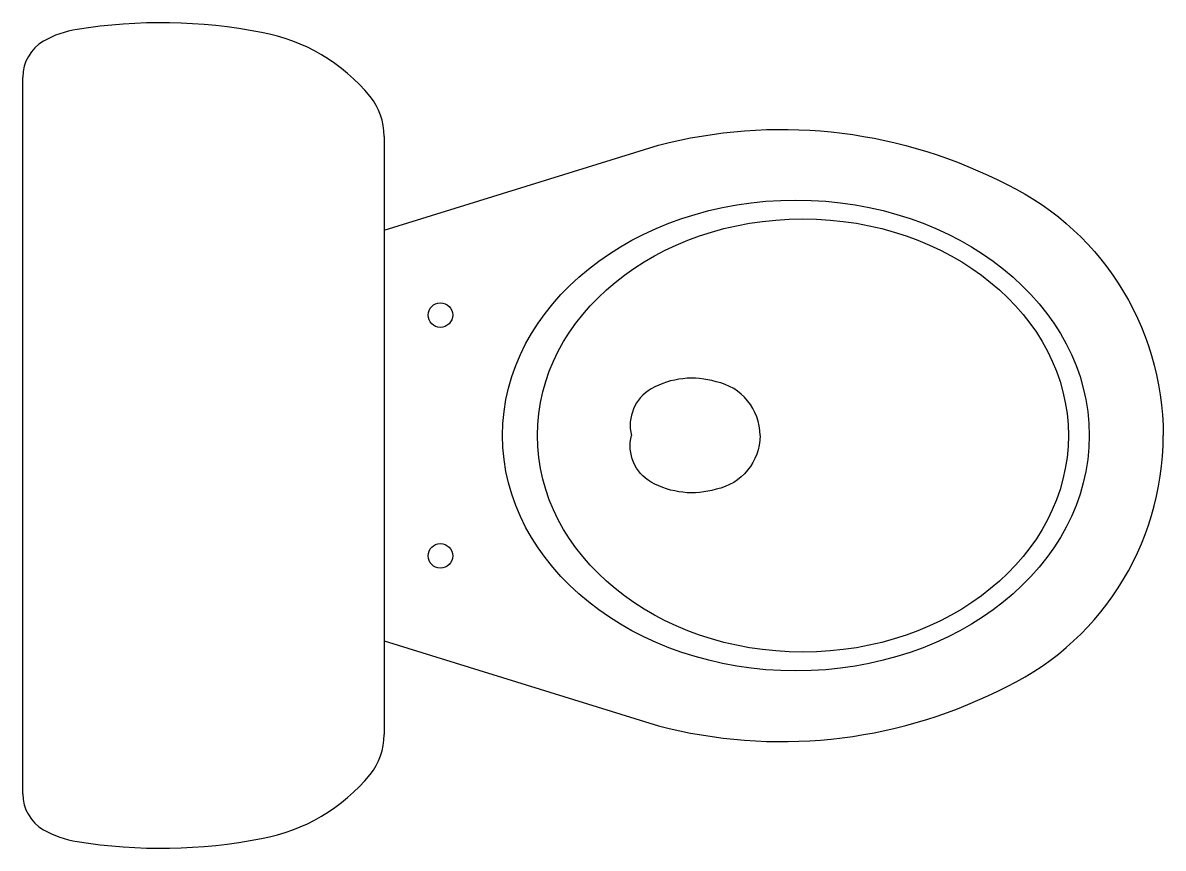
# Model space of a CAD drawing. Header units: millimetres. Extents: x 18.278 to 18.94, y -6.435 to -5.955.
import ezdxf

# ---------------------------------------------------------------- set-up
doc = ezdxf.new("R2010")
doc.units = ezdxf.units.MM
doc.header["$LTSCALE"] = 10

msp = doc.modelspace()

# ---------------------------------------------------------------- linework, layer by layer
for p, q in [((18.27769, -6.40316), (18.27769, -5.98638)), ((18.48769, -6.02081), (18.48769, -6.36873))]:
    msp.add_line(p, q)
for points in [[(18.48769, -6.07534), (18.64714, -6.02595, -0.18077), (18.84421, -6.04617, -0.295889), (18.94039, -6.19477, -486.326163)], [(18.70609, -6.19477, 0.357952), (18.68052, -6.16353, 0.206957), (18.6429, -6.16771, 0.337178), (18.6314, -6.19477, 1.382756)], [(18.48769, -6.31421), (18.64714, -6.36359, 0.18077), (18.84421, -6.34337, 0.295889), (18.94039, -6.19477, 486.326163)], [(18.70609, -6.19477, -0.357952), (18.68052, -6.22601, -0.206957), (18.6429, -6.22184, -0.337178), (18.6314, -6.19477, -1.382756)]]:
    msp.add_lwpolyline(points, format="xyb")
for centre in [(18.52039, -6.12477), (18.52039, -6.26477)]:
    msp.add_circle(centre, 0.00715)
for centre, radius, start, end in [((18.3579, -6.26176), 0.30699, 79.00221, 99.1131), ((18.31761, -6.01372), 0.0557, 98.59506, 120), ((18.39736, -6.06483), 0.10616, 39.27816, 79.62795), ((18.30182, -5.98638), 0.02413, 120, 180), ((18.45157, -6.0205), 0.03612, 359.50002, 39.27816), ((18.45157, -6.36905), 0.03612, 320.72184, 0.49998), ((18.39736, -6.32471), 0.10616, 280.37205, 320.72184), ((18.30182, -6.40316), 0.02413, 180, 240), ((18.31761, -6.37582), 0.0557, 240, 261.40494), ((18.3579, -6.12778), 0.30699, 260.8869, 280.99779)]:
    msp.add_arc(centre, radius, start, end)
for centre, major_axis, ratio in [((18.72697, -6.19477), (-0.17046, 0), 0.803124), ((18.73101, -6.19477), (0.15429, 0), 0.816339)]:
    msp.add_ellipse(centre, major_axis=major_axis, ratio=ratio)

doc.saveas('drawing.dxf')
